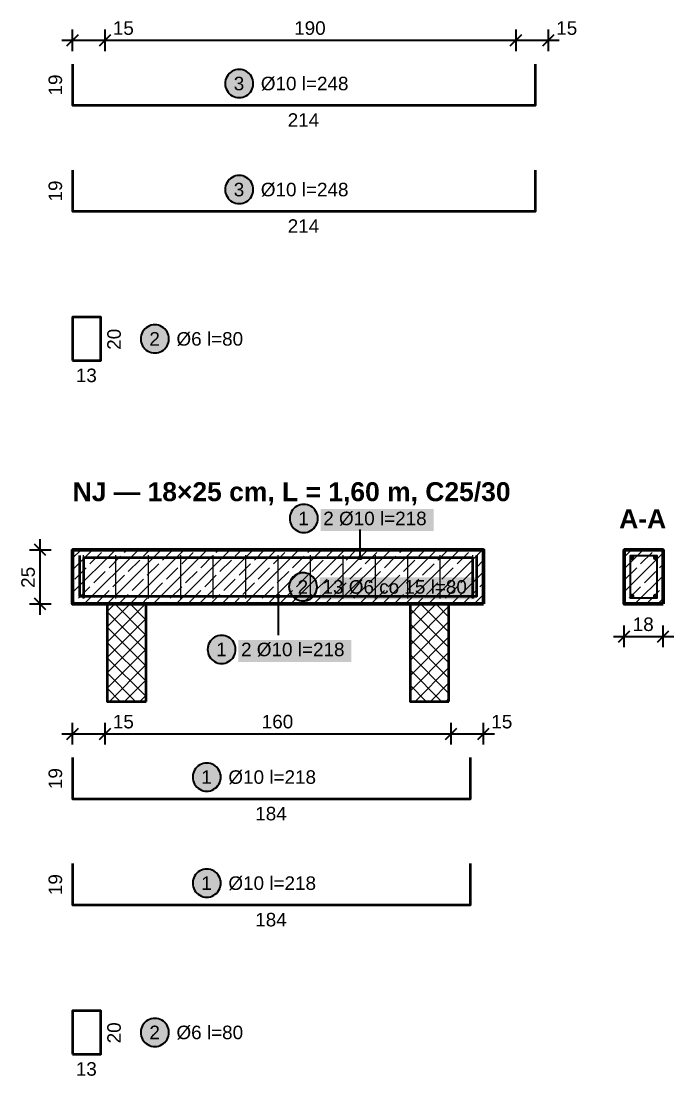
# Model space of a CAD drawing. Header units: metres. Extents: x 0.06 to 8.11, y -9.68 to -0.06.
# Drawn here: x 0.062 to 3.08, y -9.676 to -4.802 of the extents above; entities that cross this region are included whole.
import ezdxf

# ---------------------------------------------------------------- set-up
doc = ezdxf.new("R2010")
doc.units = ezdxf.units.M
for name, color, linetype, lineweight in [('A-KRESKOWANIE', 8, 'Continuous', 18), ('A-MASKA', 7, 'Continuous', 18), ('A-OPISY', 2, 'Continuous', 25), ('K-KONSTR', 7, 'Continuous', 50), ('K-WYMIARY', 1, 'Continuous', 25), ('K-ZBROJENIE', 1, 'Continuous', 100), ('K-ZBROJENIE-OPIS', 2, 'Continuous', 25)]:
    doc.layers.add(name, color=color, linetype=linetype, lineweight=lineweight)
doc.styles.add('PL_ARIAL', font='arial.ttf')
doc.styles.add('PL_ARIAL_B', font='arialbd.ttf')

msp = doc.modelspace()

# ---------------------------------------------------------------- hatches: boundary and pattern name
at = {"layer": 'A-MASKA', "true_color": 0xffffff}
for points in [[(1.4462, -7.1572), (1.9688, -7.1572), (1.9688, -7.056), (1.4462, -7.056)], [(1.4428, -7.4737), (2.1622, -7.4737), (2.1622, -7.3725), (1.4428, -7.3725)], [(1.0662, -7.7628), (1.5888, -7.7628), (1.5888, -7.6615), (1.0662, -7.6615)]]:
    msp.add_hatch(color=7, dxfattribs=at).paths.add_polyline_path(points)
at = {"layer": 'K-ZBROJENIE', "true_color": 0x000000}
for points in [[(2.8973, -7.281), (2.8972, -7.2821), (2.897, -7.2832), (2.8968, -7.2843), (2.8964, -7.2853), (2.8959, -7.2863), (2.8954, -7.2873), (2.8947, -7.2881), (2.894, -7.289), (2.8931, -7.2897), (2.8923, -7.2904), (2.8913, -7.2909), (2.8903, -7.2914), (2.8893, -7.2918), (2.8882, -7.292), (2.8871, -7.2922), (2.886, -7.2923), (2.8849, -7.2922), (2.8838, -7.292), (2.8827, -7.2918), (2.8817, -7.2914), (2.8807, -7.2909), (2.8797, -7.2904), (2.8789, -7.2897), (2.878, -7.289), (2.8773, -7.2881), (2.8766, -7.2873), (2.8761, -7.2863), (2.8756, -7.2853), (2.8752, -7.2843), (2.875, -7.2832), (2.8748, -7.2821), (2.8748, -7.281), (2.8748, -7.2799), (2.875, -7.2788), (2.8752, -7.2777), (2.8756, -7.2767), (2.8761, -7.2757), (2.8766, -7.2747), (2.8773, -7.2739), (2.878, -7.273), (2.8789, -7.2723), (2.8797, -7.2716), (2.8807, -7.2711), (2.8817, -7.2706), (2.8827, -7.2702), (2.8838, -7.27), (2.8849, -7.2698), (2.886, -7.2697), (2.8871, -7.2698), (2.8882, -7.27), (2.8893, -7.2702), (2.8903, -7.2706), (2.8913, -7.2711), (2.8923, -7.2716), (2.8931, -7.2723), (2.894, -7.273), (2.8947, -7.2739), (2.8954, -7.2747), (2.8959, -7.2757), (2.8964, -7.2767), (2.8968, -7.2777), (2.897, -7.2788), (2.8972, -7.2799)], [(3.0053, -7.281), (3.0052, -7.2821), (3.005, -7.2832), (3.0048, -7.2843), (3.0044, -7.2853), (3.0039, -7.2863), (3.0034, -7.2873), (3.0027, -7.2881), (3.002, -7.289), (3.0011, -7.2897), (3.0003, -7.2904), (2.9993, -7.2909), (2.9983, -7.2914), (2.9973, -7.2918), (2.9962, -7.292), (2.9951, -7.2922), (2.994, -7.2923), (2.9929, -7.2922), (2.9918, -7.292), (2.9907, -7.2918), (2.9897, -7.2914), (2.9887, -7.2909), (2.9877, -7.2904), (2.9869, -7.2897), (2.986, -7.289), (2.9853, -7.2881), (2.9846, -7.2873), (2.9841, -7.2863), (2.9836, -7.2853), (2.9832, -7.2843), (2.983, -7.2832), (2.9828, -7.2821), (2.9828, -7.281), (2.9828, -7.2799), (2.983, -7.2788), (2.9832, -7.2777), (2.9836, -7.2767), (2.9841, -7.2757), (2.9846, -7.2747), (2.9853, -7.2739), (2.986, -7.273), (2.9869, -7.2723), (2.9877, -7.2716), (2.9887, -7.2711), (2.9897, -7.2706), (2.9907, -7.2702), (2.9918, -7.27), (2.9929, -7.2698), (2.994, -7.2697), (2.9951, -7.2698), (2.9962, -7.27), (2.9973, -7.2702), (2.9983, -7.2706), (2.9993, -7.2711), (3.0003, -7.2716), (3.0011, -7.2723), (3.002, -7.273), (3.0027, -7.2739), (3.0034, -7.2747), (3.0039, -7.2757), (3.0044, -7.2767), (3.0048, -7.2777), (3.005, -7.2788), (3.0052, -7.2799)], [(2.8973, -7.459), (2.8972, -7.4601), (2.897, -7.4612), (2.8968, -7.4623), (2.8964, -7.4633), (2.8959, -7.4643), (2.8954, -7.4653), (2.8947, -7.4661), (2.894, -7.467), (2.8931, -7.4677), (2.8923, -7.4684), (2.8913, -7.4689), (2.8903, -7.4694), (2.8893, -7.4698), (2.8882, -7.47), (2.8871, -7.4702), (2.886, -7.4703), (2.8849, -7.4702), (2.8838, -7.47), (2.8827, -7.4698), (2.8817, -7.4694), (2.8807, -7.4689), (2.8797, -7.4684), (2.8789, -7.4677), (2.878, -7.467), (2.8773, -7.4661), (2.8766, -7.4653), (2.8761, -7.4643), (2.8756, -7.4633), (2.8752, -7.4623), (2.875, -7.4612), (2.8748, -7.4601), (2.8748, -7.459), (2.8748, -7.4579), (2.875, -7.4568), (2.8752, -7.4557), (2.8756, -7.4547), (2.8761, -7.4537), (2.8766, -7.4527), (2.8773, -7.4519), (2.878, -7.451), (2.8789, -7.4503), (2.8797, -7.4496), (2.8807, -7.4491), (2.8817, -7.4486), (2.8827, -7.4482), (2.8838, -7.448), (2.8849, -7.4478), (2.886, -7.4478), (2.8871, -7.4478), (2.8882, -7.448), (2.8893, -7.4482), (2.8903, -7.4486), (2.8913, -7.4491), (2.8923, -7.4496), (2.8931, -7.4503), (2.894, -7.451), (2.8947, -7.4519), (2.8954, -7.4527), (2.8959, -7.4537), (2.8964, -7.4547), (2.8968, -7.4557), (2.897, -7.4568), (2.8972, -7.4579)], [(3.0053, -7.459), (3.0052, -7.4601), (3.005, -7.4612), (3.0048, -7.4623), (3.0044, -7.4633), (3.0039, -7.4643), (3.0034, -7.4653), (3.0027, -7.4661), (3.002, -7.467), (3.0011, -7.4677), (3.0003, -7.4684), (2.9993, -7.4689), (2.9983, -7.4694), (2.9973, -7.4698), (2.9962, -7.47), (2.9951, -7.4702), (2.994, -7.4703), (2.9929, -7.4702), (2.9918, -7.47), (2.9907, -7.4698), (2.9897, -7.4694), (2.9887, -7.4689), (2.9877, -7.4684), (2.9869, -7.4677), (2.986, -7.467), (2.9853, -7.4661), (2.9846, -7.4653), (2.9841, -7.4643), (2.9836, -7.4633), (2.9832, -7.4623), (2.983, -7.4612), (2.9828, -7.4601), (2.9828, -7.459), (2.9828, -7.4579), (2.983, -7.4568), (2.9832, -7.4557), (2.9836, -7.4547), (2.9841, -7.4537), (2.9846, -7.4527), (2.9853, -7.4519), (2.986, -7.451), (2.9869, -7.4503), (2.9877, -7.4496), (2.9887, -7.4491), (2.9897, -7.4486), (2.9907, -7.4482), (2.9918, -7.448), (2.9929, -7.4478), (2.994, -7.4478), (2.9951, -7.4478), (2.9962, -7.448), (2.9973, -7.4482), (2.9983, -7.4486), (2.9993, -7.4491), (3.0003, -7.4496), (3.0011, -7.4503), (3.002, -7.451), (3.0027, -7.4519), (3.0034, -7.4527), (3.0039, -7.4537), (3.0044, -7.4547), (3.0048, -7.4557), (3.005, -7.4568), (3.0052, -7.4579)]]:
    msp.add_hatch(color=7, dxfattribs=at).paths.add_polyline_path(points)
at = {"layer": 'K-ZBROJENIE-OPIS', "true_color": 0xffffff}
for points in [[(1.135, -5.09), (1.1344, -5.0815), (1.1328, -5.0732), (1.1301, -5.0651), (1.1263, -5.0575), (1.1216, -5.0504), (1.116, -5.044), (1.1096, -5.0384), (1.1025, -5.0337), (1.0949, -5.0299), (1.0868, -5.0272), (1.0785, -5.0256), (1.07, -5.025), (1.0615, -5.0256), (1.0532, -5.0272), (1.0451, -5.0299), (1.0375, -5.0337), (1.0304, -5.0384), (1.024, -5.044), (1.0184, -5.0504), (1.0137, -5.0575), (1.0099, -5.0651), (1.0072, -5.0732), (1.0056, -5.0815), (1.005, -5.09), (1.0056, -5.0985), (1.0072, -5.1068), (1.0099, -5.1149), (1.0137, -5.1225), (1.0184, -5.1296), (1.024, -5.136), (1.0304, -5.1416), (1.0375, -5.1463), (1.0451, -5.1501), (1.0532, -5.1528), (1.0615, -5.1544), (1.07, -5.155), (1.0785, -5.1544), (1.0868, -5.1528), (1.0949, -5.1501), (1.1025, -5.1463), (1.1096, -5.1416), (1.116, -5.136), (1.1216, -5.1296), (1.1263, -5.1225), (1.1301, -5.1149), (1.1328, -5.1068), (1.1344, -5.0985)], [(1.135, -5.58), (1.1344, -5.5715), (1.1328, -5.5632), (1.1301, -5.5551), (1.1263, -5.5475), (1.1216, -5.5404), (1.116, -5.534), (1.1096, -5.5284), (1.1025, -5.5237), (1.0949, -5.5199), (1.0868, -5.5172), (1.0785, -5.5156), (1.07, -5.515), (1.0615, -5.5156), (1.0532, -5.5172), (1.0451, -5.5199), (1.0375, -5.5237), (1.0304, -5.5284), (1.024, -5.534), (1.0184, -5.5404), (1.0137, -5.5475), (1.0099, -5.5551), (1.0072, -5.5632), (1.0056, -5.5715), (1.005, -5.58), (1.0056, -5.5885), (1.0072, -5.5968), (1.0099, -5.6049), (1.0137, -5.6125), (1.0184, -5.6196), (1.024, -5.626), (1.0304, -5.6316), (1.0375, -5.6363), (1.0451, -5.6401), (1.0532, -5.6428), (1.0615, -5.6444), (1.07, -5.645), (1.0785, -5.6444), (1.0868, -5.6428), (1.0949, -5.6401), (1.1025, -5.6363), (1.1096, -5.6316), (1.116, -5.626), (1.1216, -5.6196), (1.1263, -5.6125), (1.1301, -5.6049), (1.1328, -5.5968), (1.1344, -5.5885)], [(0.745, -6.27), (0.7444, -6.2615), (0.7428, -6.2532), (0.7401, -6.2451), (0.7363, -6.2375), (0.7316, -6.2304), (0.726, -6.224), (0.7196, -6.2184), (0.7125, -6.2137), (0.7049, -6.2099), (0.6968, -6.2072), (0.6885, -6.2056), (0.68, -6.205), (0.6715, -6.2056), (0.6632, -6.2072), (0.6551, -6.2099), (0.6475, -6.2137), (0.6404, -6.2184), (0.634, -6.224), (0.6284, -6.2304), (0.6237, -6.2375), (0.6199, -6.2451), (0.6172, -6.2532), (0.6156, -6.2615), (0.615, -6.27), (0.6156, -6.2785), (0.6172, -6.2868), (0.6199, -6.2949), (0.6237, -6.3025), (0.6284, -6.3096), (0.634, -6.316), (0.6404, -6.3216), (0.6475, -6.3263), (0.6551, -6.3301), (0.6632, -6.3328), (0.6715, -6.3344), (0.68, -6.335), (0.6885, -6.3344), (0.6968, -6.3328), (0.7049, -6.3301), (0.7125, -6.3263), (0.7196, -6.3216), (0.726, -6.316), (0.7316, -6.3096), (0.7363, -6.3025), (0.7401, -6.2949), (0.7428, -6.2868), (0.7444, -6.2785)], [(1.4337, -7.0997), (1.4332, -7.0913), (1.4315, -7.0829), (1.4288, -7.0749), (1.425, -7.0672), (1.4203, -7.0602), (1.4147, -7.0538), (1.4083, -7.0482), (1.4012, -7.0435), (1.3936, -7.0397), (1.3856, -7.037), (1.3772, -7.0353), (1.3687, -7.0347), (1.3603, -7.0353), (1.3519, -7.037), (1.3439, -7.0397), (1.3362, -7.0435), (1.3292, -7.0482), (1.3228, -7.0538), (1.3172, -7.0602), (1.3125, -7.0672), (1.3087, -7.0749), (1.306, -7.0829), (1.3043, -7.0913), (1.3037, -7.0997), (1.3043, -7.1082), (1.306, -7.1166), (1.3087, -7.1246), (1.3125, -7.1322), (1.3172, -7.1393), (1.3228, -7.1457), (1.3292, -7.1513), (1.3362, -7.156), (1.3439, -7.1598), (1.3519, -7.1625), (1.3603, -7.1642), (1.3687, -7.1647), (1.3772, -7.1642), (1.3856, -7.1625), (1.3936, -7.1598), (1.4012, -7.156), (1.4083, -7.1513), (1.4147, -7.1457), (1.4203, -7.1393), (1.425, -7.1322), (1.4288, -7.1246), (1.4315, -7.1166), (1.4332, -7.1082)], [(1.4303, -7.4162), (1.4297, -7.4078), (1.4281, -7.3994), (1.4253, -7.3914), (1.4216, -7.3838), (1.4168, -7.3767), (1.4112, -7.3703), (1.4048, -7.3647), (1.3978, -7.36), (1.3902, -7.3562), (1.3821, -7.3535), (1.3738, -7.3518), (1.3653, -7.3512), (1.3568, -7.3518), (1.3485, -7.3535), (1.3404, -7.3562), (1.3328, -7.36), (1.3257, -7.3647), (1.3193, -7.3703), (1.3137, -7.3767), (1.309, -7.3838), (1.3052, -7.3914), (1.3025, -7.3994), (1.3008, -7.4078), (1.3003, -7.4162), (1.3008, -7.4247), (1.3025, -7.4331), (1.3052, -7.4411), (1.309, -7.4487), (1.3137, -7.4558), (1.3193, -7.4622), (1.3257, -7.4678), (1.3328, -7.4725), (1.3404, -7.4763), (1.3485, -7.479), (1.3568, -7.4807), (1.3653, -7.4813), (1.3738, -7.4807), (1.3821, -7.479), (1.3902, -7.4763), (1.3978, -7.4725), (1.4048, -7.4678), (1.4112, -7.4622), (1.4168, -7.4558), (1.4216, -7.4487), (1.4253, -7.4411), (1.4281, -7.4331), (1.4297, -7.4247)], [(1.0537, -7.7053), (1.0532, -7.6968), (1.0515, -7.6884), (1.0488, -7.6804), (1.045, -7.6728), (1.0403, -7.6657), (1.0347, -7.6593), (1.0283, -7.6537), (1.0212, -7.649), (1.0136, -7.6452), (1.0056, -7.6425), (0.9972, -7.6408), (0.9887, -7.6402), (0.9803, -7.6408), (0.9719, -7.6425), (0.9639, -7.6452), (0.9562, -7.649), (0.9492, -7.6537), (0.9428, -7.6593), (0.9372, -7.6657), (0.9325, -7.6728), (0.9287, -7.6804), (0.926, -7.6884), (0.9243, -7.6968), (0.9237, -7.7053), (0.9243, -7.7137), (0.926, -7.7221), (0.9287, -7.7301), (0.9325, -7.7378), (0.9372, -7.7448), (0.9428, -7.7512), (0.9492, -7.7568), (0.9562, -7.7615), (0.9639, -7.7653), (0.9719, -7.768), (0.9803, -7.7697), (0.9887, -7.7703), (0.9972, -7.7697), (1.0056, -7.768), (1.0136, -7.7653), (1.0212, -7.7615), (1.0283, -7.7568), (1.0347, -7.7512), (1.0403, -7.7448), (1.045, -7.7378), (1.0488, -7.7301), (1.0515, -7.7221), (1.0532, -7.7137)], [(0.985, -8.295), (0.9844, -8.2865), (0.9828, -8.2782), (0.9801, -8.2701), (0.9763, -8.2625), (0.9716, -8.2554), (0.966, -8.249), (0.9596, -8.2434), (0.9525, -8.2387), (0.9449, -8.2349), (0.9368, -8.2322), (0.9285, -8.2306), (0.92, -8.23), (0.9115, -8.2306), (0.9032, -8.2322), (0.8951, -8.2349), (0.8875, -8.2387), (0.8804, -8.2434), (0.874, -8.249), (0.8684, -8.2554), (0.8637, -8.2625), (0.8599, -8.2701), (0.8572, -8.2782), (0.8556, -8.2865), (0.855, -8.295), (0.8556, -8.3035), (0.8572, -8.3118), (0.8599, -8.3199), (0.8637, -8.3275), (0.8684, -8.3346), (0.874, -8.341), (0.8804, -8.3466), (0.8875, -8.3513), (0.8951, -8.3551), (0.9032, -8.3578), (0.9115, -8.3594), (0.92, -8.36), (0.9285, -8.3594), (0.9368, -8.3578), (0.9449, -8.3551), (0.9525, -8.3513), (0.9596, -8.3466), (0.966, -8.341), (0.9716, -8.3346), (0.9763, -8.3275), (0.9801, -8.3199), (0.9828, -8.3118), (0.9844, -8.3035)], [(0.985, -8.785), (0.9844, -8.7765), (0.9828, -8.7682), (0.9801, -8.7601), (0.9763, -8.7525), (0.9716, -8.7454), (0.966, -8.739), (0.9596, -8.7334), (0.9525, -8.7287), (0.9449, -8.7249), (0.9368, -8.7222), (0.9285, -8.7206), (0.92, -8.72), (0.9115, -8.7206), (0.9032, -8.7222), (0.8951, -8.7249), (0.8875, -8.7287), (0.8804, -8.7334), (0.874, -8.739), (0.8684, -8.7454), (0.8637, -8.7525), (0.8599, -8.7601), (0.8572, -8.7682), (0.8556, -8.7765), (0.855, -8.785), (0.8556, -8.7935), (0.8572, -8.8018), (0.8599, -8.8099), (0.8637, -8.8175), (0.8684, -8.8246), (0.874, -8.831), (0.8804, -8.8366), (0.8875, -8.8413), (0.8951, -8.8451), (0.9032, -8.8478), (0.9115, -8.8494), (0.92, -8.85), (0.9285, -8.8494), (0.9368, -8.8478), (0.9449, -8.8451), (0.9525, -8.8413), (0.9596, -8.8366), (0.966, -8.831), (0.9716, -8.8246), (0.9763, -8.8175), (0.9801, -8.8099), (0.9828, -8.8018), (0.9844, -8.7935)], [(0.745, -9.475), (0.7444, -9.4665), (0.7428, -9.4582), (0.7401, -9.4501), (0.7363, -9.4425), (0.7316, -9.4354), (0.726, -9.429), (0.7196, -9.4234), (0.7125, -9.4187), (0.7049, -9.4149), (0.6968, -9.4122), (0.6885, -9.4106), (0.68, -9.41), (0.6715, -9.4106), (0.6632, -9.4122), (0.6551, -9.4149), (0.6475, -9.4187), (0.6404, -9.4234), (0.634, -9.429), (0.6284, -9.4354), (0.6237, -9.4425), (0.6199, -9.4501), (0.6172, -9.4582), (0.6156, -9.4665), (0.615, -9.475), (0.6156, -9.4835), (0.6172, -9.4918), (0.6199, -9.4999), (0.6237, -9.5075), (0.6284, -9.5146), (0.634, -9.521), (0.6404, -9.5266), (0.6475, -9.5313), (0.6551, -9.5351), (0.6632, -9.5378), (0.6715, -9.5394), (0.68, -9.54), (0.6885, -9.5394), (0.6968, -9.5378), (0.7049, -9.5351), (0.7125, -9.5313), (0.7196, -9.5266), (0.726, -9.521), (0.7316, -9.5146), (0.7363, -9.5075), (0.7401, -9.4999), (0.7428, -9.4918), (0.7444, -9.4835)]]:
    msp.add_hatch(color=7, dxfattribs=at).paths.add_polyline_path(points)
at = {"layer": 'K-ZBROJENIE-OPIS', "true_color": 0x000000}
for points in [[(1.6413, -7.281), (1.6409, -7.2781), (1.6397, -7.2754), (1.638, -7.273), (1.6356, -7.2713), (1.6329, -7.2701), (1.63, -7.2697), (1.6271, -7.2701), (1.6244, -7.2713), (1.622, -7.273), (1.6203, -7.2754), (1.6191, -7.2781), (1.6188, -7.281), (1.6191, -7.2839), (1.6203, -7.2866), (1.622, -7.289), (1.6244, -7.2907), (1.6271, -7.2919), (1.63, -7.2923), (1.6329, -7.2919), (1.6356, -7.2907), (1.638, -7.289), (1.6397, -7.2866), (1.6409, -7.2839)], [(1.2613, -7.459), (1.2609, -7.4561), (1.2597, -7.4534), (1.258, -7.451), (1.2556, -7.4493), (1.2529, -7.4481), (1.25, -7.4478), (1.2471, -7.4481), (1.2444, -7.4493), (1.242, -7.451), (1.2403, -7.4534), (1.2391, -7.4561), (1.2388, -7.459), (1.2391, -7.4619), (1.2403, -7.4646), (1.242, -7.467), (1.2444, -7.4687), (1.2471, -7.4699), (1.25, -7.4703), (1.2529, -7.4699), (1.2556, -7.4687), (1.258, -7.467), (1.2597, -7.4646), (1.2609, -7.4619)]]:
    msp.add_hatch(color=7, dxfattribs=at).paths.add_polyline_path(points)

# ---------------------------------------------------------------- linework, layer by layer
at = {"layer": 'A-KRESKOWANIE', "lineweight": 25, "ltscale": 0.025}
for points in [[(0.3, -7.4428), (0.4978, -7.245)], [(0.3, -7.3368), (0.3918, -7.245)], [(0.3, -7.2837), (0.3387, -7.245)], [(0.3539, -7.495), (0.6039, -7.245)], [(0.3801, -7.3097), (0.4331, -7.2567)], [(0.46, -7.495), (0.71, -7.245)], [(0.5392, -7.2567), (0.5509, -7.245)], [(0.566, -7.495), (0.816, -7.245)], [(0.6276, -7.2744), (0.6569, -7.245)], [(0.6721, -7.495), (0.9221, -7.245)], [(0.7159, -7.292), (0.763, -7.245)], [(0.7781, -7.495), (1.0281, -7.245)], [(0.8043, -7.3097), (0.8574, -7.2567)], [(0.8842, -7.495), (1.1342, -7.245)], [(0.9634, -7.2567), (0.9751, -7.245)], [(0.9903, -7.495), (1.2403, -7.245)], [(1.0518, -7.2744), (1.0812, -7.245)], [(1.0963, -7.495), (1.3463, -7.245)], [(1.1402, -7.292), (1.1872, -7.245)], [(1.2024, -7.495), (1.4524, -7.245)], [(1.2286, -7.3097), (1.2816, -7.2567)], [(1.3085, -7.495), (1.5585, -7.245)], [(1.3877, -7.2567), (1.3994, -7.245)], [(1.4145, -7.495), (1.6645, -7.245)], [(1.4761, -7.2744), (1.5054, -7.245)], [(1.5206, -7.495), (1.7706, -7.245)], [(1.5645, -7.292), (1.6115, -7.245)], [(1.6267, -7.495), (1.8767, -7.245)], [(1.6529, -7.3097), (1.7059, -7.2567)], [(1.7327, -7.495), (1.9827, -7.245)], [(1.812, -7.2567), (1.8236, -7.245)], [(1.8388, -7.495), (2.0888, -7.245)], [(1.9003, -7.2744), (1.9297, -7.245)], [(1.9449, -7.495), (2.1949, -7.245)], [(1.9887, -7.292), (2.0358, -7.245)], [(2.0771, -7.3097), (2.1302, -7.2567)], [(2.85, -7.3323), (2.9373, -7.245)], [(2.85, -7.2793), (2.8843, -7.245)], [(2.85, -7.4384), (3.03, -7.2584)], [(2.9257, -7.3097), (2.9787, -7.2567)], [(0.4685, -7.3274), (0.5215, -7.2744)], [(0.5568, -7.3451), (0.6099, -7.292)], [(0.6452, -7.3627), (0.6983, -7.3097)], [(0.8927, -7.3274), (0.9458, -7.2744)], [(0.9811, -7.3451), (1.0341, -7.292)], [(1.0695, -7.3627), (1.1225, -7.3097)], [(1.317, -7.3274), (1.37, -7.2744)], [(1.4054, -7.3451), (1.4584, -7.292)], [(1.4938, -7.3627), (1.5468, -7.3097)], [(1.7413, -7.3274), (1.7943, -7.2744)], [(1.8296, -7.3451), (1.8827, -7.292)], [(1.918, -7.3627), (1.9711, -7.3097)], [(2.1655, -7.3274), (2.2, -7.2929)], [(3.014, -7.3274), (3.03, -7.3114)], [(0.3094, -7.3804), (0.3624, -7.3274)], [(0.3977, -7.3981), (0.4508, -7.3451)], [(0.7336, -7.3804), (0.7867, -7.3274)], [(0.822, -7.3981), (0.875, -7.3451)], [(1.1579, -7.3804), (1.2109, -7.3274)], [(1.2463, -7.3981), (1.2993, -7.3451)], [(1.5822, -7.3804), (1.6352, -7.3274)], [(1.6705, -7.3981), (1.7236, -7.3451)], [(2.0064, -7.3804), (2.0594, -7.3274)], [(2.0509, -7.495), (2.2, -7.3459)], [(2.0948, -7.3981), (2.1478, -7.3451)], [(2.8549, -7.3804), (2.908, -7.3274)], [(2.9433, -7.3981), (2.9964, -7.3451)], [(0.4861, -7.4158), (0.5392, -7.3627)], [(0.5745, -7.4335), (0.6276, -7.3804)], [(0.6629, -7.4511), (0.7159, -7.3981)], [(0.9104, -7.4158), (0.9634, -7.3627)], [(0.9988, -7.4335), (1.0518, -7.3804)], [(1.0872, -7.4511), (1.1402, -7.3981)], [(1.3347, -7.4158), (1.3877, -7.3627)], [(1.4231, -7.4335), (1.4761, -7.3804)], [(1.5114, -7.4511), (1.5645, -7.3981)], [(1.7589, -7.4158), (1.812, -7.3627)], [(1.8473, -7.4335), (1.9003, -7.3804)], [(1.9357, -7.4511), (1.9887, -7.3981)], [(2.1832, -7.4158), (2.2, -7.399)], [(2.8995, -7.495), (3.03, -7.3645)], [(0.327, -7.4688), (0.3801, -7.4158)], [(0.4154, -7.4865), (0.4685, -7.4335)], [(0.513, -7.495), (0.5568, -7.4511)], [(0.7513, -7.4688), (0.8043, -7.4158)], [(0.8397, -7.4865), (0.8927, -7.4335)], [(0.9372, -7.495), (0.9811, -7.4511)], [(1.1756, -7.4688), (1.2286, -7.4158)], [(1.264, -7.4865), (1.317, -7.4335)], [(1.3615, -7.495), (1.4054, -7.4511)], [(1.5998, -7.4688), (1.6529, -7.4158)], [(1.6882, -7.4865), (1.7413, -7.4335)], [(1.7858, -7.495), (1.8296, -7.4511)], [(2.0241, -7.4688), (2.0771, -7.4158)], [(2.1125, -7.4865), (2.1655, -7.4335)], [(2.157, -7.495), (2.2, -7.452)], [(2.8726, -7.4688), (2.9257, -7.4158)], [(2.961, -7.4865), (3.014, -7.4335)], [(0.3009, -7.495), (0.3094, -7.4865)], [(0.46, -7.6717), (0.6367, -7.495)], [(0.46, -7.601), (0.566, -7.495)], [(0.46, -7.5303), (0.4953, -7.495)], [(0.64, -7.6404), (0.4946, -7.495)], [(0.64, -7.5696), (0.5654, -7.495)], [(0.6191, -7.495), (0.6452, -7.4688)], [(0.64, -7.4989), (0.6361, -7.495)], [(0.7251, -7.495), (0.7336, -7.4865)], [(1.0433, -7.495), (1.0695, -7.4688)], [(1.1494, -7.495), (1.1579, -7.4865)], [(1.4676, -7.495), (1.4938, -7.4688)], [(1.5736, -7.495), (1.5822, -7.4865)], [(1.86, -7.6152), (1.9802, -7.495)], [(1.86, -7.5445), (1.9095, -7.495)], [(1.86, -7.6859), (2.04, -7.5059)], [(1.8918, -7.495), (1.918, -7.4688)], [(2.04, -7.6261), (1.9089, -7.495)], [(2.04, -7.5554), (1.9796, -7.495)], [(1.9979, -7.495), (2.0064, -7.4865)], [(2.85, -7.4914), (2.8549, -7.4865)], [(3.0055, -7.495), (3.03, -7.4705)], [(0.64, -7.7111), (0.46, -7.5311)], [(2.04, -7.6969), (1.86, -7.5169)], [(0.46, -7.7424), (0.64, -7.5624)], [(0.64, -7.7818), (0.46, -7.6018)], [(1.86, -7.7567), (2.04, -7.5767)], [(2.04, -7.7676), (1.86, -7.5876)], [(0.46, -7.8131), (0.64, -7.6331)], [(1.86, -7.8274), (2.04, -7.6474)], [(0.64, -7.8525), (0.46, -7.6725)], [(2.04, -7.8383), (1.86, -7.6583)], [(0.46, -7.8839), (0.64, -7.7039)], [(0.64, -7.9232), (0.46, -7.7432)], [(1.86, -7.8981), (2.04, -7.7181)], [(2.04, -7.909), (1.86, -7.729)], [(0.4696, -7.945), (0.64, -7.7746)], [(1.8838, -7.945), (2.04, -7.7888)], [(0.5911, -7.945), (0.46, -7.8139)], [(0.5403, -7.945), (0.64, -7.8453)], [(2.0053, -7.945), (1.86, -7.7997)], [(0.5204, -7.945), (0.46, -7.8846)], [(1.9346, -7.945), (1.86, -7.8704)], [(1.9545, -7.945), (2.04, -7.8595)], [(0.611, -7.945), (0.64, -7.916)], [(1.8639, -7.945), (1.86, -7.9411)], [(2.0252, -7.945), (2.04, -7.9302)]]:
    msp.add_lwpolyline(points, dxfattribs=at)
at = {"layer": 'K-KONSTR', "lineweight": 70, "ltscale": 0.025}
for points in [[(2.2, -7.495), (2.2, -7.245), (0.3, -7.245), (0.3, -7.495)], [(3.03, -7.495), (3.03, -7.245), (2.85, -7.245), (2.85, -7.495)]]:
    msp.add_lwpolyline(points, close=True, dxfattribs=at)
at = {"layer": 'K-KONSTR', "lineweight": 50, "ltscale": 0.025}
for points in [[(0.64, -7.945), (0.64, -7.495), (0.46, -7.495), (0.46, -7.945)], [(2.04, -7.945), (2.04, -7.495), (1.86, -7.495), (1.86, -7.945)]]:
    msp.add_lwpolyline(points, close=True, dxfattribs=at)
at = {"layer": 'K-WYMIARY', "lineweight": 35, "ltscale": 0.025}
for points in [[(0.2735, -4.9165), (0.3265, -4.8635)], [(0.3, -4.94), (0.3, -4.84)], [(0.4235, -4.9165), (0.4765, -4.8635)], [(0.45, -4.94), (0.45, -4.84)], [(2.3235, -4.9165), (2.3765, -4.8635)], [(2.35, -4.94), (2.35, -4.84)], [(2.4735, -4.9165), (2.5265, -4.8635)], [(2.5, -4.94), (2.5, -4.84)], [(0.25, -4.89), (2.55, -4.89)], [(0.15, -7.545), (0.15, -7.195)], [(0.1, -7.245), (0.2, -7.245)], [(0.1765, -7.2715), (0.1235, -7.2185)], [(0.1, -7.495), (0.2, -7.495)], [(0.1765, -7.5215), (0.1235, -7.4685)], [(2.85, -7.695), (2.85, -7.595)], [(3.03, -7.695), (3.03, -7.595)], [(2.8, -7.645), (3.08, -7.645)], [(2.8235, -7.6715), (2.8765, -7.6185)], [(3.0035, -7.6715), (3.0565, -7.6185)], [(0.2735, -8.1215), (0.3265, -8.0685)], [(0.3, -8.145), (0.3, -8.045)], [(0.4235, -8.1215), (0.4765, -8.0685)], [(0.45, -8.145), (0.45, -8.045)], [(2.0235, -8.1215), (2.0765, -8.0685)], [(2.05, -8.145), (2.05, -8.045)], [(2.1735, -8.1215), (2.2265, -8.0685)], [(2.2, -8.145), (2.2, -8.045)], [(0.25, -8.095), (2.25, -8.095)]]:
    msp.add_lwpolyline(points, dxfattribs=at)
at = {"layer": 'K-ZBROJENIE', "lineweight": 50, "ltscale": 0.025}
for points in [[(0.3, -5), (0.3, -5.19), (2.44, -5.19), (2.44, -5)], [(0.3, -5.49), (0.3, -5.68), (2.44, -5.68), (2.44, -5.49)], [(0.331, -7.271), (0.331, -7.459), (2.169, -7.459), (2.169, -7.271)], [(0.351, -7.469), (0.351, -7.281), (2.149, -7.281), (2.149, -7.469)], [(0.3, -8.205), (0.3, -8.395), (2.14, -8.395), (2.14, -8.205)], [(0.3, -8.695), (0.3, -8.885), (2.14, -8.885), (2.14, -8.695)]]:
    msp.add_lwpolyline(points, dxfattribs=at)
for points in [[(0.3, -6.37), (0.43, -6.37), (0.43, -6.17), (0.3, -6.17)], [(0.3, -9.575), (0.43, -9.575), (0.43, -9.375), (0.3, -9.375)]]:
    msp.add_lwpolyline(points, close=True, dxfattribs=at)
at = {"layer": 'K-ZBROJENIE', "lineweight": 25, "ltscale": 0.025}
for points in [[(0.35, -7.47), (0.35, -7.27)], [(0.5, -7.47), (0.5, -7.27)], [(0.65, -7.47), (0.65, -7.27)], [(0.8, -7.47), (0.8, -7.27)], [(0.95, -7.47), (0.95, -7.27)], [(1.1, -7.47), (1.1, -7.27)], [(1.25, -7.47), (1.25, -7.27)], [(1.4, -7.47), (1.4, -7.27)], [(1.55, -7.47), (1.55, -7.27)], [(1.7, -7.47), (1.7, -7.27)], [(1.85, -7.47), (1.85, -7.27)], [(2, -7.47), (2, -7.27)], [(2.15, -7.47), (2.15, -7.27)]]:
    msp.add_lwpolyline(points, dxfattribs=at)
at = {"layer": 'K-ZBROJENIE', "lineweight": 35, "ltscale": 0.025}
msp.add_lwpolyline([(2.878, -7.467), (3.002, -7.467), (3.002, -7.273), (2.878, -7.273)], close=True, dxfattribs=at)
at = {"layer": 'K-ZBROJENIE-OPIS', "lineweight": 35, "ltscale": 0.025}
for points in [[(1.135, -5.09), (1.1344, -5.0815), (1.1328, -5.0732), (1.1301, -5.0651), (1.1263, -5.0575), (1.1216, -5.0504), (1.116, -5.044), (1.1096, -5.0384), (1.1025, -5.0337), (1.0949, -5.0299), (1.0868, -5.0272), (1.0785, -5.0256), (1.07, -5.025), (1.0615, -5.0256), (1.0532, -5.0272), (1.0451, -5.0299), (1.0375, -5.0337), (1.0304, -5.0384), (1.024, -5.044), (1.0184, -5.0504), (1.0137, -5.0575), (1.0099, -5.0651), (1.0072, -5.0732), (1.0056, -5.0815), (1.005, -5.09), (1.0056, -5.0985), (1.0072, -5.1068), (1.0099, -5.1149), (1.0137, -5.1225), (1.0184, -5.1296), (1.024, -5.136), (1.0304, -5.1416), (1.0375, -5.1463), (1.0451, -5.1501), (1.0532, -5.1528), (1.0615, -5.1544), (1.07, -5.155), (1.0785, -5.1544), (1.0868, -5.1528), (1.0949, -5.1501), (1.1025, -5.1463), (1.1096, -5.1416), (1.116, -5.136), (1.1216, -5.1296), (1.1263, -5.1225), (1.1301, -5.1149), (1.1328, -5.1068), (1.1344, -5.0985)], [(1.135, -5.58), (1.1344, -5.5715), (1.1328, -5.5632), (1.1301, -5.5551), (1.1263, -5.5475), (1.1216, -5.5404), (1.116, -5.534), (1.1096, -5.5284), (1.1025, -5.5237), (1.0949, -5.5199), (1.0868, -5.5172), (1.0785, -5.5156), (1.07, -5.515), (1.0615, -5.5156), (1.0532, -5.5172), (1.0451, -5.5199), (1.0375, -5.5237), (1.0304, -5.5284), (1.024, -5.534), (1.0184, -5.5404), (1.0137, -5.5475), (1.0099, -5.5551), (1.0072, -5.5632), (1.0056, -5.5715), (1.005, -5.58), (1.0056, -5.5885), (1.0072, -5.5968), (1.0099, -5.6049), (1.0137, -5.6125), (1.0184, -5.6196), (1.024, -5.626), (1.0304, -5.6316), (1.0375, -5.6363), (1.0451, -5.6401), (1.0532, -5.6428), (1.0615, -5.6444), (1.07, -5.645), (1.0785, -5.6444), (1.0868, -5.6428), (1.0949, -5.6401), (1.1025, -5.6363), (1.1096, -5.6316), (1.116, -5.626), (1.1216, -5.6196), (1.1263, -5.6125), (1.1301, -5.6049), (1.1328, -5.5968), (1.1344, -5.5885)], [(0.745, -6.27), (0.7444, -6.2615), (0.7428, -6.2532), (0.7401, -6.2451), (0.7363, -6.2375), (0.7316, -6.2304), (0.726, -6.224), (0.7196, -6.2184), (0.7125, -6.2137), (0.7049, -6.2099), (0.6968, -6.2072), (0.6885, -6.2056), (0.68, -6.205), (0.6715, -6.2056), (0.6632, -6.2072), (0.6551, -6.2099), (0.6475, -6.2137), (0.6404, -6.2184), (0.634, -6.224), (0.6284, -6.2304), (0.6237, -6.2375), (0.6199, -6.2451), (0.6172, -6.2532), (0.6156, -6.2615), (0.615, -6.27), (0.6156, -6.2785), (0.6172, -6.2868), (0.6199, -6.2949), (0.6237, -6.3025), (0.6284, -6.3096), (0.634, -6.316), (0.6404, -6.3216), (0.6475, -6.3263), (0.6551, -6.3301), (0.6632, -6.3328), (0.6715, -6.3344), (0.68, -6.335), (0.6885, -6.3344), (0.6968, -6.3328), (0.7049, -6.3301), (0.7125, -6.3263), (0.7196, -6.3216), (0.726, -6.316), (0.7316, -6.3096), (0.7363, -6.3025), (0.7401, -6.2949), (0.7428, -6.2868), (0.7444, -6.2785)], [(1.4337, -7.0997), (1.4332, -7.0913), (1.4315, -7.0829), (1.4288, -7.0749), (1.425, -7.0672), (1.4203, -7.0602), (1.4147, -7.0538), (1.4083, -7.0482), (1.4012, -7.0435), (1.3936, -7.0397), (1.3856, -7.037), (1.3772, -7.0353), (1.3687, -7.0347), (1.3603, -7.0353), (1.3519, -7.037), (1.3439, -7.0397), (1.3362, -7.0435), (1.3292, -7.0482), (1.3228, -7.0538), (1.3172, -7.0602), (1.3125, -7.0672), (1.3087, -7.0749), (1.306, -7.0829), (1.3043, -7.0913), (1.3037, -7.0997), (1.3043, -7.1082), (1.306, -7.1166), (1.3087, -7.1246), (1.3125, -7.1322), (1.3172, -7.1393), (1.3228, -7.1457), (1.3292, -7.1513), (1.3362, -7.156), (1.3439, -7.1598), (1.3519, -7.1625), (1.3603, -7.1642), (1.3687, -7.1647), (1.3772, -7.1642), (1.3856, -7.1625), (1.3936, -7.1598), (1.4012, -7.156), (1.4083, -7.1513), (1.4147, -7.1457), (1.4203, -7.1393), (1.425, -7.1322), (1.4288, -7.1246), (1.4315, -7.1166), (1.4332, -7.1082)], [(1.4303, -7.4162), (1.4297, -7.4078), (1.4281, -7.3994), (1.4253, -7.3914), (1.4216, -7.3838), (1.4168, -7.3767), (1.4112, -7.3703), (1.4048, -7.3647), (1.3978, -7.36), (1.3902, -7.3562), (1.3821, -7.3535), (1.3738, -7.3518), (1.3653, -7.3512), (1.3568, -7.3518), (1.3485, -7.3535), (1.3404, -7.3562), (1.3328, -7.36), (1.3257, -7.3647), (1.3193, -7.3703), (1.3137, -7.3767), (1.309, -7.3838), (1.3052, -7.3914), (1.3025, -7.3994), (1.3008, -7.4078), (1.3003, -7.4162), (1.3008, -7.4247), (1.3025, -7.4331), (1.3052, -7.4411), (1.309, -7.4487), (1.3137, -7.4558), (1.3193, -7.4622), (1.3257, -7.4678), (1.3328, -7.4725), (1.3404, -7.4763), (1.3485, -7.479), (1.3568, -7.4807), (1.3653, -7.4813), (1.3738, -7.4807), (1.3821, -7.479), (1.3902, -7.4763), (1.3978, -7.4725), (1.4048, -7.4678), (1.4112, -7.4622), (1.4168, -7.4558), (1.4216, -7.4487), (1.4253, -7.4411), (1.4281, -7.4331), (1.4297, -7.4247)], [(1.0537, -7.7053), (1.0532, -7.6968), (1.0515, -7.6884), (1.0488, -7.6804), (1.045, -7.6728), (1.0403, -7.6657), (1.0347, -7.6593), (1.0283, -7.6537), (1.0212, -7.649), (1.0136, -7.6452), (1.0056, -7.6425), (0.9972, -7.6408), (0.9887, -7.6402), (0.9803, -7.6408), (0.9719, -7.6425), (0.9639, -7.6452), (0.9562, -7.649), (0.9492, -7.6537), (0.9428, -7.6593), (0.9372, -7.6657), (0.9325, -7.6728), (0.9287, -7.6804), (0.926, -7.6884), (0.9243, -7.6968), (0.9237, -7.7053), (0.9243, -7.7137), (0.926, -7.7221), (0.9287, -7.7301), (0.9325, -7.7378), (0.9372, -7.7448), (0.9428, -7.7512), (0.9492, -7.7568), (0.9562, -7.7615), (0.9639, -7.7653), (0.9719, -7.768), (0.9803, -7.7697), (0.9887, -7.7703), (0.9972, -7.7697), (1.0056, -7.768), (1.0136, -7.7653), (1.0212, -7.7615), (1.0283, -7.7568), (1.0347, -7.7512), (1.0403, -7.7448), (1.045, -7.7378), (1.0488, -7.7301), (1.0515, -7.7221), (1.0532, -7.7137)], [(0.985, -8.295), (0.9844, -8.2865), (0.9828, -8.2782), (0.9801, -8.2701), (0.9763, -8.2625), (0.9716, -8.2554), (0.966, -8.249), (0.9596, -8.2434), (0.9525, -8.2387), (0.9449, -8.2349), (0.9368, -8.2322), (0.9285, -8.2306), (0.92, -8.23), (0.9115, -8.2306), (0.9032, -8.2322), (0.8951, -8.2349), (0.8875, -8.2387), (0.8804, -8.2434), (0.874, -8.249), (0.8684, -8.2554), (0.8637, -8.2625), (0.8599, -8.2701), (0.8572, -8.2782), (0.8556, -8.2865), (0.855, -8.295), (0.8556, -8.3035), (0.8572, -8.3118), (0.8599, -8.3199), (0.8637, -8.3275), (0.8684, -8.3346), (0.874, -8.341), (0.8804, -8.3466), (0.8875, -8.3513), (0.8951, -8.3551), (0.9032, -8.3578), (0.9115, -8.3594), (0.92, -8.36), (0.9285, -8.3594), (0.9368, -8.3578), (0.9449, -8.3551), (0.9525, -8.3513), (0.9596, -8.3466), (0.966, -8.341), (0.9716, -8.3346), (0.9763, -8.3275), (0.9801, -8.3199), (0.9828, -8.3118), (0.9844, -8.3035)], [(0.985, -8.785), (0.9844, -8.7765), (0.9828, -8.7682), (0.9801, -8.7601), (0.9763, -8.7525), (0.9716, -8.7454), (0.966, -8.739), (0.9596, -8.7334), (0.9525, -8.7287), (0.9449, -8.7249), (0.9368, -8.7222), (0.9285, -8.7206), (0.92, -8.72), (0.9115, -8.7206), (0.9032, -8.7222), (0.8951, -8.7249), (0.8875, -8.7287), (0.8804, -8.7334), (0.874, -8.739), (0.8684, -8.7454), (0.8637, -8.7525), (0.8599, -8.7601), (0.8572, -8.7682), (0.8556, -8.7765), (0.855, -8.785), (0.8556, -8.7935), (0.8572, -8.8018), (0.8599, -8.8099), (0.8637, -8.8175), (0.8684, -8.8246), (0.874, -8.831), (0.8804, -8.8366), (0.8875, -8.8413), (0.8951, -8.8451), (0.9032, -8.8478), (0.9115, -8.8494), (0.92, -8.85), (0.9285, -8.8494), (0.9368, -8.8478), (0.9449, -8.8451), (0.9525, -8.8413), (0.9596, -8.8366), (0.966, -8.831), (0.9716, -8.8246), (0.9763, -8.8175), (0.9801, -8.8099), (0.9828, -8.8018), (0.9844, -8.7935)], [(0.745, -9.475), (0.7444, -9.4665), (0.7428, -9.4582), (0.7401, -9.4501), (0.7363, -9.4425), (0.7316, -9.4354), (0.726, -9.429), (0.7196, -9.4234), (0.7125, -9.4187), (0.7049, -9.4149), (0.6968, -9.4122), (0.6885, -9.4106), (0.68, -9.41), (0.6715, -9.4106), (0.6632, -9.4122), (0.6551, -9.4149), (0.6475, -9.4187), (0.6404, -9.4234), (0.634, -9.429), (0.6284, -9.4354), (0.6237, -9.4425), (0.6199, -9.4501), (0.6172, -9.4582), (0.6156, -9.4665), (0.615, -9.475), (0.6156, -9.4835), (0.6172, -9.4918), (0.6199, -9.4999), (0.6237, -9.5075), (0.6284, -9.5146), (0.634, -9.521), (0.6404, -9.5266), (0.6475, -9.5313), (0.6551, -9.5351), (0.6632, -9.5378), (0.6715, -9.5394), (0.68, -9.54), (0.6885, -9.5394), (0.6968, -9.5378), (0.7049, -9.5351), (0.7125, -9.5313), (0.7196, -9.5266), (0.726, -9.521), (0.7316, -9.5146), (0.7363, -9.5075), (0.7401, -9.4999), (0.7428, -9.4918), (0.7444, -9.4835)]]:
    msp.add_lwpolyline(points, close=True, dxfattribs=at)
for points in [[(1.63, -7.281), (1.63, -7.151)], [(1.25, -7.459), (1.25, -7.639)]]:
    msp.add_lwpolyline(points, dxfattribs=at)

# ---------------------------------------------------------------- texts
at = {"layer": 'A-OPISY', "style": 'PL_ARIAL_B'}
for s, p in [('NJ — 18×25 cm, L = 1,60 m, C25/30', (0.3, -7.02)), ('A-A', (2.827, -7.145))]:
    msp.add_text(s, height=0.0875, dxfattribs=at).set_placement(p)
at = {"layer": 'K-WYMIARY', "style": 'PL_ARIAL'}
for s, p in [('15', (0.4858, -4.865)), ('190', (1.3242, -4.865)), ('15', (2.5358, -4.865)), ('18', (2.8895, -7.62)), ('15', (0.4858, -8.07)), ('160', (1.1742, -8.07)), ('15', (2.2358, -8.07))]:
    msp.add_text(s, height=0.0625, dxfattribs=at).set_placement(p)
msp.add_text('25', height=0.0625, rotation=90, dxfattribs=at).set_placement((0.125, -7.4205))
at = {"layer": 'K-ZBROJENIE-OPIS', "style": 'PL_ARIAL'}
for s, p in [('19', (0.2511, -5.1455)), ('19', (0.2511, -5.6355)), ('20', (0.5225, -6.3205)), ('19', (0.2511, -8.3505)), ('19', (0.2511, -8.8405)), ('20', (0.5225, -9.5255))]:
    msp.add_text(s, height=0.0625, rotation=90, dxfattribs=at).set_placement(p)
for s, p in [('3', (1.0447, -5.1213)), ('Ø10 l=248', (1.17, -5.1213)), ('214', (1.2942, -5.29)), ('3', (1.0447, -5.6113)), ('Ø10 l=248', (1.17, -5.6113)), ('214', (1.2942, -5.78)), ('2', (0.6547, -6.3013)), ('Ø6 l=80', (0.78, -6.3013)), ('13', (0.3145, -6.47)), ('2 Ø10 l=218', (1.4587, -7.131)), ('1', (1.3435, -7.131)), ('2', (1.34, -7.4475)), ('13 Ø6 co 15 l=80', (1.4553, -7.4475)), ('1', (0.9635, -7.7365)), ('2 Ø10 l=218', (1.0787, -7.7365)), ('1', (0.8947, -8.3262)), ('Ø10 l=218', (1.02, -8.3262)), ('184', (1.1442, -8.495)), ('1', (0.8947, -8.8163)), ('Ø10 l=218', (1.02, -8.8163)), ('184', (1.1442, -8.985)), ('2', (0.6547, -9.5062)), ('Ø6 l=80', (0.78, -9.5062)), ('13', (0.3145, -9.675))]:
    msp.add_text(s, height=0.0625, dxfattribs=at).set_placement(p)

doc.saveas('drawing.dxf')
